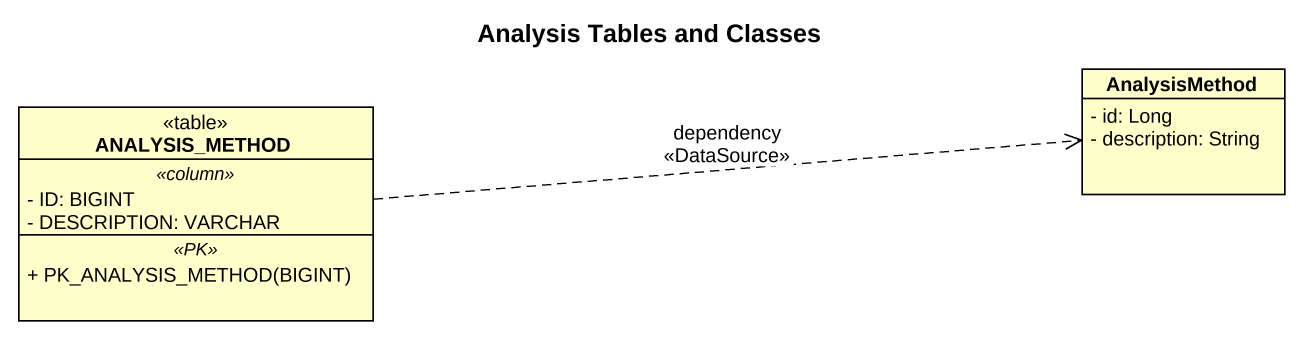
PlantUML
@startuml
title Analysis Tables and Classes
hide circle
hide empty members
skinparam classAttributeIconSize 0
class AnalysisMethod {
  - id: Long
  - description: String
}
class ANALYSIS_METHOD <<table>> {
  .. <<column>> ..
  - ID: BIGINT
  - DESCRIPTION: VARCHAR
  .. <<PK>> ..
  + PK_ANALYSIS_METHOD(BIGINT)
}
ANALYSIS_METHOD .right.> AnalysisMethod : dependency\n<<DataSource>>
@enduml
